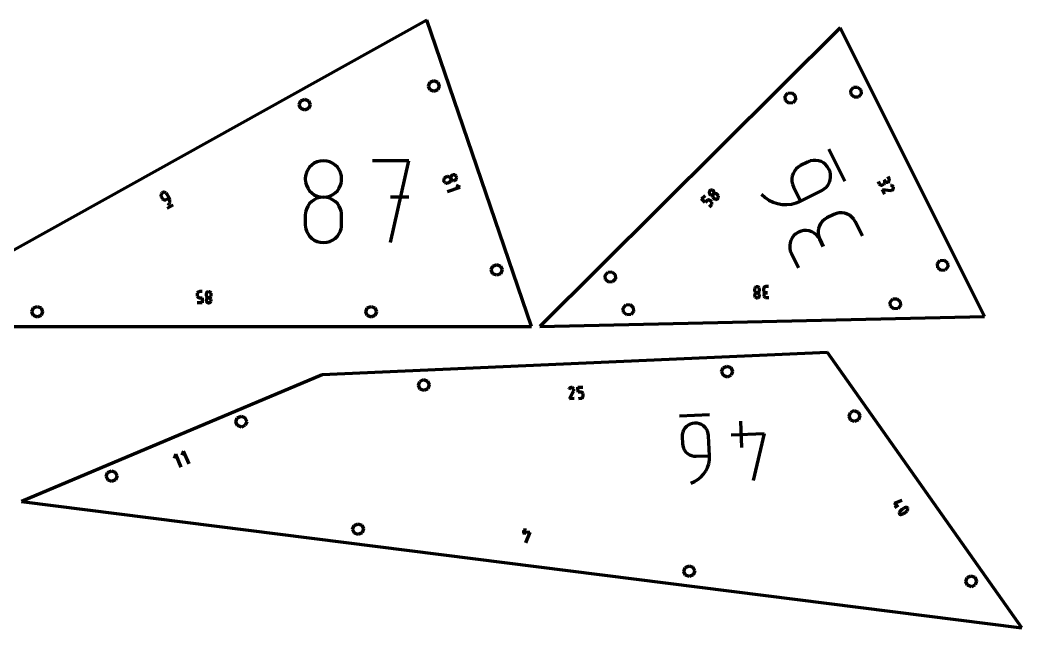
# Model space of a CAD drawing. Header units: inches. Extents: x -100 to 100, y -100 to -26.
# Drawn here: x -85.51 to -70.51, y -63.92 to -54.82 of the extents above; entities that cross this region are included whole.
import ezdxf

# ---------------------------------------------------------------- set-up
doc = ezdxf.new("R2010")
doc.units = ezdxf.units.IN
doc.header["$MEASUREMENT"] = 0
for name, color, linetype, lineweight in [('annotation', 7, 'Continuous', 0), ('boundary', 7, 'Continuous', 0), ('hole', 7, 'Continuous', 0)]:
    doc.layers.add(name, color=color, linetype=linetype, lineweight=lineweight)

msp = doc.modelspace()

# ---------------------------------------------------------------- linework, layer by layer
at = {"layer": 'annotation', "color": 1, "lineweight": 70}
for p, q in [((-73.161467, -57.23327), (-73.401441, -56.754473)), ((-81.146044, -56.99364), (-81.178874, -57.026445)), ((-81.108039, -56.96677), (-81.146044, -56.99364)), ((-81.065634, -56.946612), (-81.108039, -56.96677)), ((-81.019602, -56.933946), (-81.065634, -56.946612)), ((-80.970718, -56.929551), (-81.019602, -56.933946)), ((-80.921833, -56.933946), (-80.970718, -56.929551)), ((-80.970718, -56.929551), (-80.970718, -56.929551)), ((-80.875801, -56.946612), (-80.921833, -56.933946)), ((-80.833396, -56.96677), (-80.875801, -56.946612)), ((-80.795391, -56.99364), (-80.833396, -56.96677)), ((-80.762561, -57.026445), (-80.795391, -56.99364)), ((-79.693542, -56.928052), (-80.238742, -56.928052)), ((-79.966104, -58.154079), (-79.693542, -56.928052)), ((-73.826489, -57.001132), (-73.863008, -57.023719)), ((-73.720557, -56.948039), (-73.826489, -57.001132)), ((-73.826489, -57.001132), (-73.826489, -57.001132)), ((-73.680588, -56.932289), (-73.720557, -56.948039)), ((-73.639632, -56.924113), (-73.680588, -56.932289)), ((-73.59859, -56.923211), (-73.639632, -56.924113)), ((-73.558366, -56.929289), (-73.59859, -56.923211)), ((-73.519862, -56.94205), (-73.558366, -56.929289)), ((-73.48398, -56.961196), (-73.519862, -56.94205)), ((-73.451623, -56.986432), (-73.48398, -56.961196)), ((-73.423693, -57.01746), (-73.451623, -56.986432)), ((-81.238578, -57.152671), (-81.242971, -57.201421)), ((-81.225915, -57.106739), (-81.238578, -57.152671)), ((-81.205756, -57.064404), (-81.225915, -57.106739)), ((-81.178874, -57.026445), (-81.205756, -57.064404)), ((-80.735679, -57.064404), (-80.762561, -57.026445)), ((-80.71552, -57.106739), (-80.735679, -57.064404)), ((-80.702857, -57.152671), (-80.71552, -57.106739)), ((-80.698464, -57.201421), (-80.702857, -57.152671)), ((-79.059081, -57.159076), (-79.062447, -57.165936)), ((-79.054591, -57.152865), (-79.059081, -57.159076)), ((-79.049057, -57.147465), (-79.054591, -57.152865)), ((-79.042556, -57.143038), (-79.049057, -57.147465)), ((-79.035169, -57.139746), (-79.042556, -57.143038)), ((-79.027349, -57.137833), (-79.035169, -57.139746)), ((-79.035169, -57.139746), (-79.035169, -57.139746)), ((-79.019527, -57.137358), (-79.027349, -57.137833)), ((-79.011866, -57.138241), (-79.019527, -57.137358)), ((-79.004527, -57.140402), (-79.011866, -57.138241)), ((-78.997674, -57.143764), (-79.004527, -57.140402)), ((-78.991469, -57.148247), (-78.997674, -57.143764)), ((-78.986074, -57.153773), (-78.991469, -57.148247)), ((-78.981652, -57.160261), (-78.986074, -57.153773)), ((-78.978365, -57.167634), (-78.981652, -57.160261)), ((-73.95108, -57.158178), (-73.95713, -57.19834)), ((-73.93835, -57.119738), (-73.95108, -57.158178)), ((-73.919232, -57.083918), (-73.93835, -57.119738)), ((-73.89402, -57.051613), (-73.919232, -57.083918)), ((-73.863008, -57.023719), (-73.89402, -57.051613)), ((-73.401093, -57.053985), (-73.423693, -57.01746)), ((-73.385396, -57.093871), (-73.401093, -57.053985)), ((-73.401093, -57.053985), (-73.401093, -57.053985)), ((-73.377273, -57.134774), (-73.385396, -57.093871)), ((-73.376426, -57.175787), (-73.377273, -57.134774)), ((-81.242971, -57.201421), (-81.242971, -57.201421)), ((-81.242971, -57.201421), (-81.238576, -57.250399)), ((-81.238576, -57.250399), (-81.225906, -57.29651)), ((-81.225906, -57.29651), (-81.205739, -57.338979)), ((-80.735697, -57.338979), (-80.715529, -57.29651)), ((-80.715529, -57.29651), (-80.702859, -57.250399)), ((-80.702859, -57.250399), (-80.698464, -57.201421)), ((-80.698464, -57.201421), (-80.698464, -57.201421)), ((-79.170466, -57.209507), (-79.171332, -57.217175)), ((-79.171332, -57.217175), (-79.170843, -57.225007)), ((-79.170843, -57.225007), (-79.16892, -57.232844)), ((-79.168322, -57.202167), (-79.170466, -57.209507)), ((-79.16892, -57.232844), (-79.16892, -57.232844)), ((-79.16892, -57.232844), (-79.165638, -57.240215)), ((-79.164975, -57.195313), (-79.168322, -57.202167)), ((-79.165638, -57.240215), (-79.161227, -57.246705)), ((-79.160504, -57.189109), (-79.164975, -57.195313)), ((-79.161227, -57.246705), (-79.155845, -57.252234)), ((-79.154985, -57.183715), (-79.160504, -57.189109)), ((-79.155845, -57.252234), (-79.149652, -57.256722)), ((-79.148496, -57.179291), (-79.154985, -57.183715)), ((-79.149652, -57.256722), (-79.142809, -57.260088)), ((-79.141112, -57.176001), (-79.148496, -57.179291)), ((-79.142809, -57.260088), (-79.135474, -57.262252)), ((-79.120007, -57.168778), (-79.141112, -57.176001)), ((-79.141112, -57.176001), (-79.141112, -57.176001)), ((-79.135474, -57.262252), (-79.127807, -57.263135)), ((-79.127807, -57.263135), (-79.119968, -57.262655)), ((-79.112155, -57.166855), (-79.120007, -57.168778)), ((-79.119968, -57.262655), (-79.112117, -57.260732)), ((-79.104309, -57.166371), (-79.112155, -57.166855)), ((-79.112117, -57.260732), (-79.091012, -57.253509)), ((-79.096629, -57.167247), (-79.104309, -57.166371)), ((-79.089277, -57.169404), (-79.096629, -57.167247)), ((-79.091012, -57.253509), (-79.083625, -57.250218)), ((-79.091012, -57.253509), (-79.091012, -57.253509)), ((-79.082415, -57.172763), (-79.089277, -57.169404)), ((-79.083625, -57.250218), (-79.077125, -57.245792)), ((-79.076204, -57.177244), (-79.082415, -57.172763)), ((-79.077125, -57.245792), (-79.071591, -57.240394)), ((-79.070807, -57.182769), (-79.076204, -57.177244)), ((-79.071591, -57.240394), (-79.067103, -57.234185)), ((-79.066383, -57.189257), (-79.070807, -57.182769)), ((-79.067103, -57.234185), (-79.063738, -57.227327)), ((-79.063096, -57.19663), (-79.066383, -57.189257)), ((-79.064611, -57.173283), (-79.065493, -57.180956)), ((-79.065493, -57.180956), (-79.065014, -57.188792)), ((-79.065014, -57.188792), (-79.063096, -57.19663)), ((-79.062447, -57.165936), (-79.064611, -57.173283)), ((-79.063738, -57.227327), (-79.061577, -57.219981)), ((-79.061177, -57.204471), (-79.063096, -57.19663)), ((-79.063096, -57.19663), (-79.063096, -57.19663)), ((-79.063096, -57.19663), (-79.063096, -57.19663)), ((-79.063096, -57.19663), (-79.05981, -57.203999)), ((-79.061577, -57.219981), (-79.060696, -57.212308)), ((-79.060696, -57.212308), (-79.061177, -57.204471)), ((-79.05981, -57.203999), (-79.055387, -57.210486)), ((-79.055387, -57.210486), (-79.049989, -57.21601)), ((-79.049989, -57.21601), (-79.043778, -57.220491)), ((-79.043778, -57.220491), (-79.036915, -57.22385)), ((-79.036915, -57.22385), (-79.029561, -57.226008)), ((-79.029561, -57.226008), (-79.021878, -57.226885)), ((-79.021878, -57.226885), (-79.014029, -57.226401)), ((-79.014029, -57.226401), (-79.006173, -57.224477)), ((-79.006173, -57.224477), (-78.998821, -57.221197)), ((-79.006173, -57.224477), (-79.006173, -57.224477)), ((-78.998821, -57.221197), (-78.992348, -57.216781)), ((-78.992348, -57.216781), (-78.986833, -57.211389)), ((-78.986833, -57.211389), (-78.982358, -57.205185)), ((-78.982358, -57.205185), (-78.979002, -57.198329)), ((-78.924635, -57.323883), (-78.981574, -57.295988)), ((-78.979002, -57.198329), (-78.976844, -57.190985)), ((-78.976446, -57.175475), (-78.978365, -57.167634)), ((-78.978365, -57.167634), (-78.978365, -57.167634)), ((-78.976844, -57.190985), (-78.975965, -57.183312)), ((-78.975965, -57.183312), (-78.976446, -57.175475)), ((-73.95713, -57.19834), (-73.956205, -57.23933)), ((-73.956205, -57.23933), (-73.948011, -57.28025)), ((-73.948011, -57.28025), (-73.932256, -57.320206)), ((-73.439818, -57.32278), (-73.414551, -57.290407)), ((-73.414551, -57.290407), (-73.395364, -57.254512)), ((-73.395364, -57.254512), (-73.382556, -57.216003)), ((-73.382556, -57.216003), (-73.376426, -57.175787)), ((-72.665171, -57.239195), (-72.648632, -57.272193)), ((-72.648632, -57.272193), (-72.648632, -57.272193)), ((-72.648632, -57.272193), (-72.645125, -57.277861)), ((-72.645125, -57.277861), (-72.640792, -57.282677)), ((-72.640792, -57.282677), (-72.635773, -57.286594)), ((-72.635773, -57.286594), (-72.630209, -57.289567)), ((-72.630209, -57.289567), (-72.624241, -57.291551)), ((-72.624241, -57.291551), (-72.61801, -57.292499)), ((-72.61801, -57.292499), (-72.611656, -57.292367)), ((-72.611656, -57.292367), (-72.60532, -57.291108)), ((-72.60532, -57.291108), (-72.599142, -57.288676)), ((-72.599142, -57.288676), (-72.58262, -57.280395)), ((-72.58262, -57.280395), (-72.576977, -57.276902)), ((-72.58262, -57.280395), (-72.58262, -57.280395)), ((-72.576977, -57.276902), (-72.572178, -57.27258)), ((-72.566207, -57.230882), (-72.574488, -57.214359)), ((-72.574488, -57.214359), (-72.566207, -57.230882)), ((-72.572178, -57.27258), (-72.56827, -57.267569)), ((-72.56827, -57.267569), (-72.5653, -57.262009)), ((-72.563765, -57.237083), (-72.566207, -57.230882)), ((-72.566207, -57.230882), (-72.566207, -57.230882)), ((-72.566207, -57.230882), (-72.5627, -57.236549)), ((-72.5653, -57.262009), (-72.563317, -57.25604)), ((-72.562501, -57.243437), (-72.563765, -57.237083)), ((-72.563317, -57.25604), (-72.562368, -57.249803)), ((-72.5627, -57.236549), (-72.558365, -57.241364)), ((-72.562368, -57.249803), (-72.562501, -57.243437)), ((-72.558365, -57.241364), (-72.553342, -57.245279)), ((-72.553342, -57.245279), (-72.547773, -57.24825)), ((-72.547773, -57.24825), (-72.541796, -57.250229)), ((-72.541796, -57.250229), (-72.535553, -57.251172)), ((-72.535553, -57.251172), (-72.529183, -57.251031)), ((-72.529183, -57.251031), (-72.522826, -57.249762)), ((-72.522826, -57.249762), (-72.516624, -57.247318)), ((-72.500211, -57.197804), (-72.51675, -57.164806)), ((-72.516624, -57.247318), (-72.510981, -57.243825)), ((-72.516624, -57.247318), (-72.516624, -57.247318)), ((-72.510981, -57.243825), (-72.506182, -57.239503)), ((-72.506182, -57.239503), (-72.502273, -57.234492)), ((-72.502273, -57.234492), (-72.499304, -57.228932)), ((-72.497769, -57.204006), (-72.500211, -57.197804)), ((-72.499304, -57.228932), (-72.49732, -57.222963)), ((-72.496505, -57.21036), (-72.497769, -57.204006)), ((-72.49732, -57.222963), (-72.496372, -57.216726)), ((-72.496372, -57.216726), (-72.496505, -57.21036)), ((-72.46987, -57.29916), (-72.480354, -57.298993)), ((-72.46327, -57.300154), (-72.46987, -57.29916)), ((-72.457132, -57.30224), (-72.46327, -57.300154)), ((-72.45155, -57.305307), (-72.457132, -57.30224)), ((-72.446621, -57.309247), (-72.45155, -57.305307)), ((-72.44244, -57.31395), (-72.446621, -57.309247)), ((-83.403378, -57.437927), (-83.404231, -57.445863)), ((-83.404231, -57.445863), (-83.40371, -57.453899)), ((-83.40371, -57.453899), (-83.401763, -57.461855)), ((-83.401203, -57.430272), (-83.403378, -57.437927)), ((-83.401763, -57.461855), (-83.398339, -57.46955)), ((-83.397758, -57.423078), (-83.401203, -57.430272)), ((-83.393094, -57.416525), (-83.397758, -57.423078)), ((-83.387264, -57.410793), (-83.393094, -57.416525)), ((-83.380317, -57.406063), (-83.387264, -57.410793)), ((-83.372624, -57.402641), (-83.380317, -57.406063)), ((-83.380317, -57.406063), (-83.380317, -57.406063)), ((-83.364673, -57.400698), (-83.372624, -57.402641)), ((-83.356643, -57.400182), (-83.364673, -57.400698)), ((-83.348715, -57.401043), (-83.356643, -57.400182)), ((-83.341067, -57.403228), (-83.348715, -57.401043)), ((-83.333878, -57.406685), (-83.341067, -57.403228)), ((-83.327327, -57.411363), (-83.333878, -57.406685)), ((-83.321593, -57.41721), (-83.327327, -57.411363)), ((-83.316856, -57.424175), (-83.321593, -57.41721)), ((-83.282782, -57.485362), (-83.316856, -57.424175)), ((-83.316856, -57.424175), (-83.316856, -57.424175)), ((-81.205739, -57.338979), (-81.178849, -57.377034)), ((-81.178849, -57.377034), (-81.146012, -57.409902)), ((-81.146012, -57.409902), (-81.108005, -57.436812)), ((-81.108005, -57.436812), (-81.065603, -57.45699)), ((-81.065603, -57.45699), (-81.019582, -57.469663)), ((-80.921853, -57.469663), (-80.875832, -57.45699)), ((-80.875832, -57.45699), (-80.83343, -57.436812)), ((-80.83343, -57.436812), (-80.795423, -57.409902)), ((-80.795423, -57.409902), (-80.762587, -57.377034)), ((-80.762587, -57.377034), (-80.735697, -57.338979)), ((-79.115418, -57.38917), (-78.924635, -57.323883)), ((-75.307339, -57.499945), (-75.25497, -57.447902)), ((-75.195162, -57.401003), (-75.195184, -57.407296)), ((-75.195184, -57.407296), (-75.194141, -57.413516)), ((-75.194075, -57.394786), (-75.195162, -57.401003)), ((-75.194141, -57.413516), (-75.192034, -57.419514)), ((-75.191923, -57.388795), (-75.194075, -57.394786)), ((-75.192034, -57.419514), (-75.188861, -57.425142)), ((-75.188706, -57.383177), (-75.191923, -57.388795)), ((-75.188861, -57.425142), (-75.184625, -57.430251)), ((-75.184425, -57.378082), (-75.188706, -57.383177)), ((-75.184625, -57.430251), (-75.184625, -57.430251)), ((-75.184625, -57.430251), (-75.179521, -57.434541)), ((-75.179303, -57.373832), (-75.184425, -57.378082)), ((-75.184425, -57.378082), (-75.184425, -57.378082)), ((-75.179521, -57.434541), (-75.173895, -57.437765)), ((-75.173666, -57.370651), (-75.179303, -57.373832)), ((-75.173895, -57.437765), (-75.167896, -57.439922)), ((-75.167661, -57.368537), (-75.173666, -57.370651)), ((-75.167896, -57.439922), (-75.161673, -57.441012)), ((-75.161437, -57.367489), (-75.167661, -57.368537)), ((-75.161673, -57.441012), (-75.155373, -57.441034)), ((-75.155144, -57.367506), (-75.161437, -57.367489)), ((-75.155373, -57.441034), (-75.149146, -57.43999)), ((-75.148931, -57.368587), (-75.155144, -57.367506)), ((-75.149146, -57.43999), (-75.143139, -57.437878)), ((-75.142946, -57.370732), (-75.148931, -57.368587)), ((-75.143139, -57.437878), (-75.137502, -57.434698)), ((-75.143113, -57.453378), (-75.14313, -57.459676)), ((-75.14313, -57.459676), (-75.142079, -57.465904)), ((-75.142029, -57.447157), (-75.143113, -57.453378)), ((-75.137338, -57.373939), (-75.142946, -57.370732)), ((-75.139879, -57.441164), (-75.142029, -57.447157)), ((-75.136663, -57.435546), (-75.139879, -57.441164)), ((-75.137502, -57.434698), (-75.132382, -57.430451)), ((-75.132256, -57.378208), (-75.137338, -57.373939)), ((-75.132382, -57.430451), (-75.136663, -57.435546)), ((-75.132382, -57.430451), (-75.128103, -57.425357)), ((-75.127261, -57.426201), (-75.132382, -57.430451)), ((-75.132382, -57.430451), (-75.132382, -57.430451)), ((-75.132382, -57.430451), (-75.132382, -57.430451)), ((-75.132256, -57.378208), (-75.132256, -57.378208)), ((-75.127997, -57.383339), (-75.132256, -57.378208)), ((-75.128103, -57.425357), (-75.124888, -57.41974)), ((-75.124809, -57.388984), (-75.127997, -57.383339)), ((-75.121623, -57.423019), (-75.127261, -57.426201)), ((-75.124888, -57.41974), (-75.122738, -57.413747)), ((-75.122689, -57.394996), (-75.124809, -57.388984)), ((-75.122738, -57.413747), (-75.121655, -57.407526)), ((-75.121638, -57.401226), (-75.122689, -57.394996)), ((-75.121655, -57.407526), (-75.121638, -57.401226)), ((-75.115617, -57.420906), (-75.121623, -57.423019)), ((-75.109391, -57.419861), (-75.115617, -57.420906)), ((-75.103093, -57.419883), (-75.109391, -57.419861)), ((-75.096872, -57.420972), (-75.103093, -57.419883)), ((-75.090875, -57.423129), (-75.096872, -57.420972)), ((-75.085251, -57.426353), (-75.090875, -57.423129)), ((-75.080147, -57.430643), (-75.085251, -57.426353)), ((-75.067184, -57.443687), (-75.080147, -57.430643)), ((-75.080147, -57.430643), (-75.080147, -57.430643)), ((-75.062928, -57.448815), (-75.067184, -57.443687)), ((-75.059746, -57.454454), (-75.062928, -57.448815)), ((-75.057637, -57.460456), (-75.059746, -57.454454)), ((-75.056597, -57.466675), (-75.057637, -57.460456)), ((-74.412202, -57.427161), (-74.412202, -57.427161)), ((-74.412202, -57.427161), (-74.35883, -57.476631)), ((-73.932256, -57.320206), (-73.825677, -57.532851)), ((-73.825677, -57.532851), (-73.5074, -57.373329)), ((-73.5074, -57.373329), (-73.470868, -57.350724)), ((-73.5074, -57.373329), (-73.5074, -57.373329)), ((-73.470868, -57.350724), (-73.439818, -57.32278)), ((-72.571087, -57.426926), (-72.604165, -57.36093)), ((-72.604165, -57.36093), (-72.475426, -57.372708)), ((-72.475426, -57.372708), (-72.475426, -57.372708)), ((-72.475426, -57.372708), (-72.475299, -57.372735)), ((-72.475299, -57.372735), (-72.475173, -57.37276)), ((-72.475173, -57.37276), (-72.475047, -57.372781)), ((-72.475047, -57.372781), (-72.474919, -57.372798)), ((-72.474919, -57.372798), (-72.474789, -57.372813)), ((-72.474789, -57.372813), (-72.474656, -57.372825)), ((-72.474656, -57.372825), (-72.474519, -57.372833)), ((-72.474519, -57.372833), (-72.474376, -57.372839)), ((-72.474376, -57.372839), (-72.474228, -57.372842)), ((-72.474228, -57.372842), (-72.467559, -57.37265)), ((-72.474228, -57.372842), (-72.474228, -57.372842)), ((-72.467559, -57.37265), (-72.461218, -57.371312)), ((-72.461218, -57.371312), (-72.455312, -57.368928)), ((-72.455312, -57.368928), (-72.44995, -57.365596)), ((-72.44995, -57.365596), (-72.445241, -57.361417)), ((-72.445241, -57.361417), (-72.441294, -57.35649)), ((-72.439102, -57.319308), (-72.44244, -57.31395)), ((-72.441294, -57.35649), (-72.438215, -57.350914)), ((-72.436703, -57.32521), (-72.439102, -57.319308)), ((-72.438215, -57.350914), (-72.436116, -57.344789)), ((-72.435338, -57.331549), (-72.436703, -57.32521)), ((-72.436116, -57.344789), (-72.435103, -57.338214)), ((-72.435103, -57.338214), (-72.435338, -57.331549)), ((-72.435103, -57.338214), (-72.435103, -57.338214)), ((-83.398339, -57.46955), (-83.386979, -57.48995)), ((-83.386979, -57.48995), (-83.386979, -57.48995)), ((-83.386979, -57.48995), (-83.38224, -57.496913)), ((-83.38224, -57.496913), (-83.376502, -57.502756)), ((-83.376502, -57.502756), (-83.369946, -57.507429)), ((-83.369946, -57.507429), (-83.362752, -57.510882)), ((-83.362752, -57.510882), (-83.3551, -57.513062)), ((-83.3551, -57.513062), (-83.347171, -57.51392)), ((-83.347171, -57.51392), (-83.339145, -57.513404)), ((-83.339145, -57.513404), (-83.331203, -57.511465)), ((-83.331203, -57.511465), (-83.323524, -57.50805)), ((-83.323524, -57.50805), (-83.282782, -57.485362)), ((-83.31121, -57.637991), (-83.219475, -57.586906)), ((-83.298537, -57.600887), (-83.289303, -57.590058)), ((-83.298537, -57.600887), (-83.298537, -57.600887)), ((-83.289303, -57.590058), (-83.281877, -57.578234)), ((-83.276796, -57.498235), (-83.282782, -57.485362)), ((-83.281877, -57.578234), (-83.276286, -57.565627)), ((-83.272807, -57.511591), (-83.276796, -57.498235)), ((-83.276286, -57.565627), (-83.272555, -57.552448)), ((-83.270789, -57.525219), (-83.272807, -57.511591)), ((-83.272555, -57.552448), (-83.270714, -57.538908)), ((-83.270714, -57.538908), (-83.270789, -57.525219)), ((-81.205756, -57.609117), (-81.225915, -57.651572)), ((-81.178874, -57.571071), (-81.205756, -57.609117)), ((-81.146044, -57.538209), (-81.178874, -57.571071)), ((-81.108039, -57.511303), (-81.146044, -57.538209)), ((-81.065634, -57.491128), (-81.108039, -57.511303)), ((-81.019602, -57.478455), (-81.065634, -57.491128)), ((-80.970718, -57.474059), (-81.019602, -57.478455)), ((-81.019582, -57.469663), (-80.970718, -57.474059)), ((-80.970718, -57.474059), (-80.921853, -57.469663)), ((-80.921833, -57.478453), (-80.970718, -57.474059)), ((-80.970718, -57.474059), (-80.970718, -57.474059)), ((-80.970718, -57.474059), (-80.970718, -57.474059)), ((-80.875801, -57.491119), (-80.921833, -57.478453)), ((-80.833396, -57.511286), (-80.875801, -57.491119)), ((-80.795391, -57.538184), (-80.833396, -57.511286)), ((-80.762561, -57.57104), (-80.795391, -57.538184)), ((-80.735679, -57.609083), (-80.762561, -57.57104)), ((-80.71552, -57.651541), (-80.735679, -57.609083)), ((-79.693542, -57.474021), (-79.966104, -57.474021)), ((-75.255157, -57.552454), (-75.307339, -57.499945)), ((-75.228972, -57.526432), (-75.255157, -57.552454)), ((-75.223853, -57.52218), (-75.228972, -57.526432)), ((-75.218222, -57.518993), (-75.223853, -57.52218)), ((-75.212224, -57.516871), (-75.218222, -57.518993)), ((-75.206009, -57.515815), (-75.212224, -57.516871)), ((-75.199722, -57.515826), (-75.206009, -57.515815)), ((-75.193511, -57.516905), (-75.199722, -57.515826)), ((-75.187523, -57.519053), (-75.193511, -57.516905)), ((-75.190158, -57.617859), (-75.163974, -57.591838)), ((-75.181905, -57.52227), (-75.187523, -57.519053)), ((-75.176803, -57.526558), (-75.181905, -57.52227)), ((-75.163841, -57.539602), (-75.176803, -57.526558)), ((-75.176803, -57.526558), (-75.176803, -57.526558)), ((-75.163974, -57.591838), (-75.159694, -57.586745)), ((-75.163974, -57.591838), (-75.163974, -57.591838)), ((-75.159582, -57.544733), (-75.163841, -57.539602)), ((-75.159694, -57.586745), (-75.156479, -57.581128)), ((-75.156394, -57.550378), (-75.159582, -57.544733)), ((-75.156479, -57.581128), (-75.154328, -57.575136)), ((-75.154276, -57.556389), (-75.156394, -57.550378)), ((-75.154328, -57.575136), (-75.153244, -57.568916)), ((-75.153226, -57.562618), (-75.154276, -57.556389)), ((-75.153244, -57.568916), (-75.153226, -57.562618)), ((-75.142079, -57.465904), (-75.13996, -57.471914)), ((-75.13996, -57.471914), (-75.136772, -57.477558)), ((-75.136772, -57.477558), (-75.132516, -57.482686)), ((-75.132516, -57.482686), (-75.119553, -57.49573)), ((-75.119553, -57.49573), (-75.119553, -57.49573)), ((-75.119553, -57.49573), (-75.114451, -57.500018)), ((-75.114451, -57.500018), (-75.108832, -57.503235)), ((-75.108832, -57.503235), (-75.102843, -57.505382)), ((-75.102843, -57.505382), (-75.096632, -57.50646)), ((-75.096632, -57.50646), (-75.090344, -57.506471)), ((-75.090344, -57.506471), (-75.084129, -57.505414)), ((-75.084129, -57.505414), (-75.078132, -57.503293)), ((-75.078132, -57.503293), (-75.072501, -57.500106)), ((-75.072501, -57.500106), (-75.067384, -57.495856)), ((-75.067384, -57.495856), (-75.063102, -57.490765)), ((-75.067384, -57.495856), (-75.067384, -57.495856)), ((-75.063102, -57.490765), (-75.05988, -57.485155)), ((-75.05988, -57.485155), (-75.057721, -57.479171)), ((-75.057721, -57.479171), (-75.056626, -57.472962)), ((-75.056626, -57.472962), (-75.056597, -57.466675)), ((-74.35883, -57.476631), (-74.300038, -57.517107)), ((-74.300038, -57.517107), (-74.236886, -57.5484)), ((-74.236886, -57.5484), (-74.170431, -57.570325)), ((-74.170431, -57.570325), (-74.101732, -57.582693)), ((-74.101732, -57.582693), (-74.031849, -57.585317)), ((-74.031849, -57.585317), (-73.96184, -57.578009)), ((-73.96184, -57.578009), (-73.892763, -57.560583)), ((-73.892763, -57.560583), (-73.825677, -57.532851)), ((-81.238578, -57.697665), (-81.242971, -57.746621)), ((-81.242971, -57.746621), (-81.242971, -57.882248)), ((-81.225915, -57.651572), (-81.238578, -57.697665)), ((-80.702857, -57.697644), (-80.71552, -57.651541)), ((-80.698464, -57.746621), (-80.702857, -57.697644)), ((-80.698464, -57.882248), (-80.698464, -57.746621)), ((-80.698464, -57.746621), (-80.698464, -57.746621)), ((-73.326909, -57.732171), (-73.433382, -57.785536)), ((-73.287101, -57.716503), (-73.326909, -57.732171)), ((-73.24627, -57.708389), (-73.287101, -57.716503)), ((-73.205322, -57.707535), (-73.24627, -57.708389)), ((-73.165166, -57.713646), (-73.205322, -57.707535)), ((-73.126707, -57.726429), (-73.165166, -57.713646)), ((-73.090852, -57.74559), (-73.126707, -57.726429)), ((-73.058509, -57.770832), (-73.090852, -57.74559)), ((-81.242971, -57.882248), (-81.242971, -57.882248)), ((-81.242971, -57.882248), (-81.238576, -57.9312)), ((-80.702859, -57.9312), (-80.698464, -57.882248)), ((-73.544995, -57.904018), (-73.557775, -57.942482)), ((-73.525857, -57.868188), (-73.544995, -57.904018)), ((-73.50067, -57.835895), (-73.525857, -57.868188)), ((-73.469742, -57.808043), (-73.50067, -57.835895)), ((-73.433382, -57.785536), (-73.469742, -57.808043)), ((-73.433382, -57.785536), (-73.433382, -57.785536)), ((-73.030584, -57.801864), (-73.058509, -57.770832)), ((-73.007985, -57.838389), (-73.030584, -57.801864)), ((-72.901407, -58.051034), (-73.007985, -57.838389)), ((-73.007985, -57.838389), (-73.007985, -57.838389)), ((-81.238576, -57.9312), (-81.225906, -57.97724)), ((-81.225906, -57.97724), (-81.205739, -58.019606)), ((-81.205739, -58.019606), (-81.178849, -58.05754)), ((-81.178849, -58.05754), (-81.146012, -58.090281)), ((-80.795423, -58.090281), (-80.762587, -58.05754)), ((-80.762587, -58.05754), (-80.735697, -58.019606)), ((-80.735697, -58.019606), (-80.715529, -57.97724)), ((-80.715529, -57.97724), (-80.702859, -57.9312)), ((-73.925961, -58.049052), (-73.951148, -58.081345)), ((-73.895033, -58.0212), (-73.925961, -58.049052)), ((-73.858672, -57.998693), (-73.895033, -58.0212)), ((-73.818701, -57.982943), (-73.858672, -57.998693)), ((-73.858672, -57.998693), (-73.858672, -57.998693)), ((-73.777739, -57.974763), (-73.818701, -57.982943)), ((-73.73669, -57.973858), (-73.777739, -57.974763)), ((-73.696456, -57.979931), (-73.73669, -57.973858)), ((-73.657942, -57.992686), (-73.696456, -57.979931)), ((-73.622051, -58.011828), (-73.657942, -57.992686)), ((-73.589685, -58.03706), (-73.622051, -58.011828)), ((-73.56175, -58.068085), (-73.589685, -58.03706)), ((-73.557775, -57.942482), (-73.563889, -57.982677)), ((-73.563889, -57.982677), (-73.563028, -58.023699)), ((-73.563028, -58.023699), (-73.554884, -58.064644)), ((-81.146012, -58.090281), (-81.108005, -58.117069)), ((-81.108005, -58.117069), (-81.065603, -58.137145)), ((-81.065603, -58.137145), (-81.019582, -58.149747)), ((-81.019582, -58.149747), (-80.970718, -58.154117)), ((-80.970718, -58.154117), (-80.921853, -58.149747)), ((-80.970718, -58.154117), (-80.970718, -58.154117)), ((-80.921853, -58.149747), (-80.875832, -58.137145)), ((-80.875832, -58.137145), (-80.83343, -58.117069)), ((-80.83343, -58.117069), (-80.795423, -58.090281)), ((-73.983066, -58.155639), (-73.989179, -58.195834)), ((-73.989179, -58.195834), (-73.988318, -58.236856)), ((-73.970286, -58.117175), (-73.983066, -58.155639)), ((-73.951148, -58.081345), (-73.970286, -58.117175)), ((-73.539148, -58.104609), (-73.56175, -58.068085)), ((-73.554884, -58.064644), (-73.539148, -58.104609)), ((-73.539148, -58.104609), (-73.485784, -58.211082)), ((-73.485784, -58.211082), (-73.539148, -58.104609)), ((-73.539148, -58.104609), (-73.539148, -58.104609)), ((-73.988318, -58.236856), (-73.980174, -58.277801)), ((-73.980174, -58.277801), (-73.964439, -58.317766)), ((-73.964439, -58.317766), (-73.85786, -58.530411)), ((-74.350725, -58.81237), (-74.356932, -58.814226)), ((-74.344101, -58.811626), (-74.350725, -58.81237)), ((-74.307195, -58.810797), (-74.344101, -58.811626)), ((-74.344101, -58.811626), (-74.344101, -58.811626)), ((-82.861812, -58.918068), (-82.862408, -58.924709)), ((-82.862408, -58.924709), (-82.862408, -58.943099)), ((-82.862408, -58.943099), (-82.862408, -58.943099)), ((-82.862408, -58.943099), (-82.861812, -58.949736)), ((-82.860094, -58.911817), (-82.861812, -58.918068)), ((-82.861812, -58.949736), (-82.860095, -58.955979)), ((-82.860095, -58.955979), (-82.857361, -58.961724)), ((-82.857359, -58.90606), (-82.860094, -58.911817)), ((-82.857361, -58.961724), (-82.853717, -58.966867)), ((-82.853713, -58.900902), (-82.857359, -58.90606)), ((-82.849261, -58.896447), (-82.853713, -58.900902)), ((-82.844107, -58.8928), (-82.849261, -58.896447)), ((-82.838358, -58.890065), (-82.844107, -58.8928)), ((-82.832118, -58.888348), (-82.838358, -58.890065)), ((-82.825492, -58.887752), (-82.832118, -58.888348)), ((-82.788577, -58.887752), (-82.825492, -58.887752)), ((-82.825492, -58.887752), (-82.825492, -58.887752)), ((-82.725642, -58.917973), (-82.726238, -58.92461)), ((-82.726238, -58.92461), (-82.726238, -58.943)), ((-82.726238, -58.943), (-82.726238, -58.943)), ((-82.726238, -58.943), (-82.725642, -58.949641)), ((-82.723924, -58.91173), (-82.725642, -58.917973)), ((-82.725642, -58.949641), (-82.723925, -58.955892)), ((-82.723925, -58.955892), (-82.721192, -58.961649)), ((-82.72119, -58.905986), (-82.723924, -58.91173)), ((-82.721192, -58.961649), (-82.717547, -58.966807)), ((-82.717543, -58.900842), (-82.72119, -58.905986)), ((-82.713091, -58.896403), (-82.717543, -58.900842)), ((-82.707938, -58.89277), (-82.713091, -58.896403)), ((-82.702188, -58.890048), (-82.707938, -58.89277)), ((-82.695948, -58.88834), (-82.702188, -58.890048)), ((-82.689323, -58.887747), (-82.695948, -58.88834)), ((-82.682697, -58.88834), (-82.689323, -58.887747)), ((-82.689323, -58.887747), (-82.689323, -58.887747)), ((-82.676457, -58.890048), (-82.682697, -58.88834)), ((-82.670708, -58.89277), (-82.676457, -58.890048)), ((-82.665554, -58.896403), (-82.670708, -58.89277)), ((-82.661102, -58.900842), (-82.665554, -58.896403)), ((-82.657456, -58.905986), (-82.661102, -58.900842)), ((-82.661099, -58.966803), (-82.657454, -58.961644)), ((-82.654721, -58.91173), (-82.657456, -58.905986)), ((-82.657454, -58.961644), (-82.65472, -58.955888)), ((-82.653004, -58.917973), (-82.654721, -58.91173)), ((-82.65472, -58.955888), (-82.653003, -58.949638)), ((-82.652408, -58.92461), (-82.653004, -58.917973)), ((-82.653003, -58.949638), (-82.652408, -58.943)), ((-82.652408, -58.92461), (-82.652408, -58.92461)), ((-82.652408, -58.943), (-82.652408, -58.92461)), ((-74.515868, -58.845703), (-74.516315, -58.852353)), ((-74.516315, -58.852353), (-74.515902, -58.870738)), ((-74.515902, -58.870738), (-74.515902, -58.870738)), ((-74.515902, -58.870738), (-74.515158, -58.877363)), ((-74.514291, -58.839424), (-74.515868, -58.845703)), ((-74.515158, -58.877363), (-74.513301, -58.883574)), ((-74.511686, -58.833619), (-74.514291, -58.839424)), ((-74.513797, -58.937991), (-74.514244, -58.944643)), ((-74.514244, -58.944643), (-74.514244, -58.944643)), ((-74.514244, -58.944643), (-74.5135, -58.951238)), ((-74.51222, -58.931701), (-74.513797, -58.937991)), ((-74.5135, -58.951238), (-74.511644, -58.957426)), ((-74.513301, -58.883574), (-74.510439, -58.889269)), ((-74.509615, -58.925883), (-74.51222, -58.931701)), ((-74.508156, -58.828395), (-74.511686, -58.833619)), ((-74.511644, -58.957426), (-74.508782, -58.963104)), ((-74.510439, -58.889269), (-74.506679, -58.894344)), ((-74.506086, -58.920643), (-74.509615, -58.925883)), ((-74.503804, -58.823857), (-74.508156, -58.828395)), ((-74.506679, -58.894344), (-74.502129, -58.898698)), ((-74.501735, -58.916087), (-74.506086, -58.920643)), ((-74.498734, -58.82011), (-74.503804, -58.823857)), ((-74.502129, -58.898698), (-74.496895, -58.902228)), ((-74.496664, -58.912324), (-74.501735, -58.916087)), ((-74.493047, -58.81726), (-74.498734, -58.82011)), ((-74.496895, -58.902228), (-74.491086, -58.904833)), ((-74.490978, -58.90946), (-74.496664, -58.912324)), ((-74.486847, -58.815412), (-74.493047, -58.81726)), ((-74.491086, -58.904833), (-74.484807, -58.90641)), ((-74.484778, -58.907602), (-74.490978, -58.90946)), ((-74.480236, -58.814671), (-74.486847, -58.815412)), ((-74.484807, -58.90641), (-74.478167, -58.906857)), ((-74.478167, -58.906857), (-74.484778, -58.907602)), ((-74.473599, -58.815114), (-74.480236, -58.814671)), ((-74.480236, -58.814671), (-74.480236, -58.814671)), ((-74.478167, -58.906857), (-74.471554, -58.906112)), ((-74.478167, -58.906857), (-74.478167, -58.906857)), ((-74.47153, -58.907304), (-74.478167, -58.906857)), ((-74.478167, -58.906857), (-74.478167, -58.906857)), ((-74.467322, -58.816683), (-74.473599, -58.815114)), ((-74.471554, -58.906112), (-74.465353, -58.904255)), ((-74.465253, -58.908882), (-74.47153, -58.907304)), ((-74.461513, -58.819275), (-74.467322, -58.816683)), ((-74.465353, -58.904255), (-74.459666, -58.901391)), ((-74.459444, -58.911488), (-74.465253, -58.908882)), ((-74.45628, -58.822791), (-74.461513, -58.819275)), ((-74.459666, -58.901391), (-74.454596, -58.897628)), ((-74.45421, -58.915021), (-74.459444, -58.911488)), ((-74.451729, -58.827129), (-74.45628, -58.822791)), ((-74.454596, -58.897628), (-74.450245, -58.893073)), ((-74.449659, -58.919376), (-74.45421, -58.915021)), ((-74.447968, -58.832189), (-74.451729, -58.827129)), ((-74.450245, -58.893073), (-74.446717, -58.887834)), ((-74.445898, -58.924453), (-74.449659, -58.919376)), ((-74.448589, -58.966901), (-74.44506, -58.961674)), ((-74.445106, -58.837871), (-74.447968, -58.832189)), ((-74.446717, -58.887834), (-74.444114, -58.882018)), ((-74.443035, -58.930149), (-74.445898, -58.924453)), ((-74.443248, -58.844074), (-74.445106, -58.837871)), ((-74.44506, -58.961674), (-74.442456, -58.955873)), ((-74.444114, -58.882018), (-74.442537, -58.875731)), ((-74.442503, -58.850696), (-74.443248, -58.844074)), ((-74.441177, -58.936361), (-74.443035, -58.930149)), ((-74.442537, -58.875731), (-74.442091, -58.869081)), ((-74.442503, -58.850696), (-74.442503, -58.850696)), ((-74.442091, -58.869081), (-74.442503, -58.850696)), ((-74.442456, -58.955873), (-74.440879, -58.949608)), ((-74.440432, -58.942987), (-74.441177, -58.936361)), ((-74.440879, -58.949608), (-74.440432, -58.942987)), ((-74.440432, -58.942987), (-74.440432, -58.942987)), ((-74.379734, -58.842683), (-74.380179, -58.849308)), ((-74.380179, -58.849308), (-74.379765, -58.867787)), ((-74.379765, -58.867787), (-74.379765, -58.867787)), ((-74.379765, -58.867787), (-74.379022, -58.874382)), ((-74.37816, -58.836417), (-74.379734, -58.842683)), ((-74.379022, -58.874382), (-74.377169, -58.88057)), ((-74.375561, -58.830616), (-74.37816, -58.836417)), ((-74.377663, -58.934946), (-74.378108, -58.941598)), ((-74.378108, -58.941598), (-74.378108, -58.941598)), ((-74.378108, -58.941598), (-74.377366, -58.948193)), ((-74.37609, -58.928657), (-74.377663, -58.934946)), ((-74.377366, -58.948193), (-74.375513, -58.954381)), ((-74.377169, -58.88057), (-74.374312, -58.886247)), ((-74.373491, -58.922838), (-74.37609, -58.928657)), ((-74.372037, -58.825389), (-74.375561, -58.830616)), ((-74.375513, -58.954381), (-74.372656, -58.960059)), ((-74.374312, -58.886247), (-74.370557, -58.891311)), ((-74.369967, -58.917598), (-74.373491, -58.922838)), ((-74.372656, -58.960059), (-74.368901, -58.965123)), ((-74.36769, -58.820844), (-74.372037, -58.825389)), ((-74.370557, -58.891311), (-74.366011, -58.895658)), ((-74.36562, -58.913043), (-74.369967, -58.917598)), ((-74.362621, -58.817087), (-74.36769, -58.820844)), ((-74.366011, -58.895658), (-74.360778, -58.899185)), ((-74.360552, -58.909279), (-74.36562, -58.913043)), ((-74.356932, -58.814226), (-74.362621, -58.817087)), ((-74.360778, -58.899185), (-74.354967, -58.901789)), ((-74.354863, -58.906415), (-74.360552, -58.909279)), ((-74.354967, -58.901789), (-74.348683, -58.903365)), ((-74.348656, -58.904557), (-74.354863, -58.906415)), ((-74.348683, -58.903365), (-74.342032, -58.903812)), ((-74.342032, -58.903812), (-74.348656, -58.904557)), ((-74.342032, -58.903812), (-74.323553, -58.903397)), ((-74.323553, -58.903397), (-74.342032, -58.903812)), ((-74.342032, -58.903812), (-74.342032, -58.903812)), ((-82.788577, -59.05399), (-82.862408, -59.05399)), ((-82.853717, -58.966867), (-82.849265, -58.971306)), ((-82.849265, -58.971306), (-82.844112, -58.974939)), ((-82.844112, -58.974939), (-82.838362, -58.977661)), ((-82.838362, -58.977661), (-82.832121, -58.97937)), ((-82.832121, -58.97937), (-82.825492, -58.979962)), ((-82.825492, -58.979962), (-82.788577, -58.979962)), ((-82.788577, -58.979962), (-82.788577, -59.05399)), ((-82.725642, -59.010283), (-82.726238, -59.016924)), ((-82.726238, -59.016924), (-82.726238, -59.016924)), ((-82.726238, -59.016924), (-82.725642, -59.023534)), ((-82.723924, -59.004031), (-82.725642, -59.010283)), ((-82.725642, -59.023534), (-82.723925, -59.029762)), ((-82.723925, -59.029762), (-82.721192, -59.035502)), ((-82.72119, -58.998273), (-82.723924, -59.004031)), ((-82.721192, -59.035502), (-82.717547, -59.040649)), ((-82.717543, -58.993113), (-82.72119, -58.998273)), ((-82.717547, -58.966807), (-82.713095, -58.971262)), ((-82.717547, -59.040649), (-82.713095, -59.045097)), ((-82.713091, -58.988656), (-82.717543, -58.993113)), ((-82.713095, -58.971262), (-82.707942, -58.974909)), ((-82.713095, -59.045097), (-82.707942, -59.048741)), ((-82.707938, -58.985007), (-82.713091, -58.988656)), ((-82.707942, -58.974909), (-82.702193, -58.977644)), ((-82.707942, -59.048741), (-82.702193, -59.051474)), ((-82.702188, -58.982271), (-82.707938, -58.985007)), ((-82.702193, -58.977644), (-82.695951, -58.979361)), ((-82.702193, -59.051474), (-82.695951, -59.053191)), ((-82.695948, -58.980553), (-82.702188, -58.982271)), ((-82.695951, -58.979361), (-82.689323, -58.979957)), ((-82.695951, -59.053191), (-82.689323, -59.053787)), ((-82.689323, -58.979957), (-82.695948, -58.980553)), ((-82.689323, -58.979957), (-82.682694, -58.979361)), ((-82.689323, -58.979957), (-82.689323, -58.979957)), ((-82.682697, -58.980553), (-82.689323, -58.979957)), ((-82.689323, -58.979957), (-82.689323, -58.979957)), ((-82.689323, -59.053787), (-82.682694, -59.053191)), ((-82.689323, -59.053787), (-82.689323, -59.053787)), ((-82.676457, -58.982271), (-82.682697, -58.980553)), ((-82.682694, -58.979361), (-82.676453, -58.977642)), ((-82.682694, -59.053191), (-82.676453, -59.051474)), ((-82.670708, -58.985007), (-82.676457, -58.982271)), ((-82.676453, -58.977642), (-82.670703, -58.974907)), ((-82.676453, -59.051474), (-82.670703, -59.048741)), ((-82.665554, -58.988656), (-82.670708, -58.985007)), ((-82.670703, -58.974907), (-82.66555, -58.971259)), ((-82.670703, -59.048741), (-82.66555, -59.045097)), ((-82.661102, -58.993113), (-82.665554, -58.988656)), ((-82.66555, -58.971259), (-82.661099, -58.966803)), ((-82.66555, -59.045097), (-82.661099, -59.040649)), ((-82.657456, -58.998273), (-82.661102, -58.993113)), ((-82.661099, -59.040649), (-82.657454, -59.035502)), ((-82.654721, -59.004031), (-82.657456, -58.998273)), ((-82.657454, -59.035502), (-82.65472, -59.029762)), ((-82.653004, -59.010283), (-82.654721, -59.004031)), ((-82.65472, -59.029762), (-82.653003, -59.023534)), ((-82.652408, -59.016924), (-82.653004, -59.010283)), ((-82.653003, -59.023534), (-82.652408, -59.016924)), ((-82.652408, -59.016924), (-82.652408, -59.016924)), ((-74.508782, -58.963104), (-74.505023, -58.968168)), ((-74.505023, -58.968168), (-74.500472, -58.972514)), ((-74.500472, -58.972514), (-74.495239, -58.976041)), ((-74.495239, -58.976041), (-74.489429, -58.978645)), ((-74.489429, -58.978645), (-74.483151, -58.980222)), ((-74.483151, -58.980222), (-74.476511, -58.980669)), ((-74.476511, -58.980669), (-74.469898, -58.979924)), ((-74.476511, -58.980669), (-74.476511, -58.980669)), ((-74.469898, -58.979924), (-74.463696, -58.978067)), ((-74.463696, -58.978067), (-74.458009, -58.975206)), ((-74.458009, -58.975206), (-74.452939, -58.971448)), ((-74.452939, -58.971448), (-74.448589, -58.966901)), ((-74.368901, -58.965123), (-74.364354, -58.96947)), ((-74.364354, -58.96947), (-74.359122, -58.972997)), ((-74.359122, -58.972997), (-74.35331, -58.9756)), ((-74.35331, -58.9756), (-74.347026, -58.977177)), ((-74.347026, -58.977177), (-74.340375, -58.977624)), ((-74.340375, -58.977624), (-74.303469, -58.976796)), ((-77.29003, -60.343378), (-77.294461, -60.352882)), ((-77.286429, -60.337759), (-77.29003, -60.343378)), ((-77.28844, -60.49119), (-77.225152, -60.378464)), ((-77.28202, -60.333006), (-77.286429, -60.337759)), ((-77.276942, -60.329162), (-77.28202, -60.333006)), ((-77.271333, -60.32627), (-77.276942, -60.329162)), ((-77.265333, -60.324372), (-77.271333, -60.32627)), ((-77.25908, -60.323511), (-77.265333, -60.324372)), ((-77.252712, -60.323729), (-77.25908, -60.323511)), ((-77.246369, -60.32507), (-77.252712, -60.323729)), ((-77.240188, -60.327575), (-77.246369, -60.32507)), ((-77.234599, -60.331183), (-77.240188, -60.327575)), ((-77.240188, -60.327575), (-77.240188, -60.327575)), ((-77.229864, -60.335599), (-77.234599, -60.331183)), ((-77.22603, -60.340685), (-77.229864, -60.335599)), ((-77.223142, -60.3463), (-77.22603, -60.340685)), ((-77.225152, -60.378464), (-77.225075, -60.37836)), ((-77.225152, -60.378464), (-77.225152, -60.378464)), ((-77.225075, -60.37836), (-77.225002, -60.378255)), ((-77.225002, -60.378255), (-77.224931, -60.378148)), ((-77.224931, -60.378148), (-77.224863, -60.378039)), ((-77.224863, -60.378039), (-77.224796, -60.377926)), ((-77.224796, -60.377926), (-77.224731, -60.377809)), ((-77.224731, -60.377809), (-77.224667, -60.377688)), ((-77.224667, -60.377688), (-77.224604, -60.37756)), ((-77.224604, -60.37756), (-77.224541, -60.377425)), ((-77.224541, -60.377425), (-77.221995, -60.371259)), ((-77.224541, -60.377425), (-77.224541, -60.377425)), ((-77.221249, -60.352305), (-77.223142, -60.3463)), ((-77.221995, -60.371259), (-77.220628, -60.364924)), ((-77.220395, -60.358559), (-77.221249, -60.352305)), ((-77.220628, -60.364924), (-77.220395, -60.358559)), ((-77.159762, -60.319108), (-77.086013, -60.315842)), ((-77.156487, -60.393055), (-77.159762, -60.319108)), ((-77.119612, -60.391422), (-77.156487, -60.393055)), ((-77.112965, -60.391721), (-77.119612, -60.391422)), ((-77.106655, -60.393152), (-77.112965, -60.391721)), ((-77.100791, -60.395617), (-77.106655, -60.393152)), ((-77.095483, -60.399017), (-77.100791, -60.395617)), ((-77.09084, -60.403254), (-77.095483, -60.399017)), ((-77.086971, -60.408231), (-77.09084, -60.403254)), ((-77.083987, -60.413848), (-77.086971, -60.408231)), ((-77.084511, -60.463833), (-77.082034, -60.457962)), ((-77.081996, -60.420008), (-77.083987, -60.413848)), ((-77.082034, -60.457962), (-77.080595, -60.451641)), ((-77.081107, -60.426612), (-77.081996, -60.420008)), ((-77.080293, -60.444982), (-77.081107, -60.426612)), ((-77.081107, -60.426612), (-77.081107, -60.426612)), ((-77.080595, -60.451641), (-77.080293, -60.444982)), ((-77.214691, -60.487924), (-77.28844, -60.49119)), ((-77.152408, -60.485164), (-77.115533, -60.483531)), ((-77.115533, -60.483531), (-77.108941, -60.482643)), ((-77.115533, -60.483531), (-77.115533, -60.483531)), ((-77.108941, -60.482643), (-77.102784, -60.480651)), ((-77.102784, -60.480651), (-77.097162, -60.477665)), ((-77.097162, -60.477665), (-77.092176, -60.473794)), ((-77.092176, -60.473794), (-77.087925, -60.469147)), ((-77.087925, -60.469147), (-77.084511, -60.463833)), ((-75.192053, -60.734018), (-75.63956, -60.753836)), ((-75.536749, -60.908283), (-75.559635, -60.933328)), ((-75.509882, -60.887419), (-75.536749, -60.908283)), ((-75.479568, -60.871325), (-75.509882, -60.887419)), ((-75.446343, -60.860589), (-75.479568, -60.871325)), ((-75.410739, -60.855799), (-75.446343, -60.860589)), ((-75.374926, -60.857426), (-75.410739, -60.855799)), ((-75.410739, -60.855799), (-75.410739, -60.855799)), ((-75.34092, -60.865185), (-75.374926, -60.857426)), ((-75.309315, -60.878537), (-75.34092, -60.865185)), ((-75.280699, -60.896943), (-75.309315, -60.878537)), ((-75.255666, -60.919867), (-75.280699, -60.896943)), ((-74.727398, -60.825536), (-74.709794, -61.223033)), ((-75.59906, -61.027679), (-75.600676, -61.063573)), ((-75.591325, -60.993614), (-75.59906, -61.027679)), ((-75.578005, -60.961968), (-75.591325, -60.993614)), ((-75.559635, -60.933328), (-75.578005, -60.961968)), ((-75.234806, -60.946769), (-75.255666, -60.919867)), ((-75.218711, -60.977113), (-75.234806, -60.946769)), ((-75.207971, -61.010359), (-75.218711, -60.977113)), ((-75.203179, -61.04597), (-75.207971, -61.010359)), ((-75.190005, -61.343447), (-75.203179, -61.04597)), ((-75.203179, -61.04597), (-75.203179, -61.04597)), ((-74.867549, -61.031106), (-74.370594, -61.009098)), ((-74.370594, -61.009098), (-74.538237, -61.713928)), ((-75.600676, -61.063573), (-75.596291, -61.162583)), ((-75.596291, -61.162583), (-75.596291, -61.162583)), ((-75.596291, -61.162583), (-75.591509, -61.198177)), ((-75.591509, -61.198177), (-75.580795, -61.231378)), ((-83.180946, -61.321998), (-83.205864, -61.383149)), ((-83.099496, -61.51556), (-83.180946, -61.321998)), ((-83.065329, -61.273348), (-83.090248, -61.334498)), ((-82.983879, -61.466909), (-83.065329, -61.273348)), ((-75.580795, -61.231378), (-75.564733, -61.261655)), ((-75.564733, -61.261655), (-75.543906, -61.288479)), ((-75.543906, -61.288479), (-75.5189, -61.31132)), ((-75.5189, -61.31132), (-75.490297, -61.329648)), ((-75.490297, -61.329648), (-75.458683, -61.342931)), ((-75.458683, -61.342931), (-75.42464, -61.350642)), ((-75.42464, -61.350642), (-75.388754, -61.352249)), ((-75.388754, -61.352249), (-75.190005, -61.343447)), ((-75.191727, -61.404138), (-75.190005, -61.343447)), ((-75.220313, -61.518783), (-75.201998, -61.462831)), ((-75.201998, -61.462831), (-75.191727, -61.404138)), ((-75.363934, -61.700285), (-75.318484, -61.662744)), ((-75.318484, -61.662744), (-75.279061, -61.619484)), ((-75.279061, -61.619484), (-75.246169, -61.571249)), ((-75.246169, -61.571249), (-75.220313, -61.518783)), ((-75.470898, -61.755232), (-75.414907, -61.731363)), ((-75.470898, -61.755232), (-75.470898, -61.755232)), ((-75.414907, -61.731363), (-75.363934, -61.700285)), ((-72.420074, -62.051518), (-72.303306, -62.010566)), ((-72.37105, -62.120909), (-72.420074, -62.051518)), ((-72.413528, -62.119737), (-72.358025, -62.080524)), ((-72.350143, -62.201538), (-72.350176, -62.203121)), ((-72.350176, -62.203121), (-72.350094, -62.204714)), ((-72.349994, -62.19997), (-72.350143, -62.201538)), ((-72.350094, -62.204714), (-72.349893, -62.206311)), ((-72.349732, -62.198423), (-72.349994, -62.19997)), ((-72.349893, -62.206311), (-72.349893, -62.206311)), ((-72.349893, -62.206311), (-72.348927, -62.209983)), ((-72.349356, -62.196901), (-72.349732, -62.198423)), ((-72.348869, -62.19541), (-72.349356, -62.196901)), ((-72.348927, -62.209983), (-72.347362, -62.213343)), ((-72.348272, -62.193956), (-72.348869, -62.19541)), ((-72.347566, -62.192542), (-72.348272, -62.193956)), ((-72.339659, -62.179775), (-72.347566, -62.192542)), ((-72.347566, -62.192542), (-72.347566, -62.192542)), ((-72.347362, -62.213343), (-72.345267, -62.216339)), ((-72.345267, -62.216339), (-72.342713, -62.218921)), ((-72.342713, -62.218921), (-72.339769, -62.221035)), ((-72.339769, -62.221035), (-72.336504, -62.22263)), ((-72.330586, -62.167978), (-72.339659, -62.179775)), ((-72.336504, -62.22263), (-72.332989, -62.223654)), ((-72.332989, -62.223654), (-72.329291, -62.224056)), ((-72.320439, -62.157219), (-72.330586, -62.167978)), ((-72.329291, -62.224056), (-72.325482, -62.223784)), ((-72.325482, -62.223784), (-72.310814, -62.220637)), ((-72.325482, -62.223784), (-72.325482, -62.223784)), ((-72.309311, -62.147561), (-72.320439, -62.157219)), ((-72.310814, -62.220637), (-72.296669, -62.216056)), ((-72.297293, -62.13907), (-72.309311, -62.147561)), ((-72.284478, -62.131812), (-72.297293, -62.13907)), ((-72.296669, -62.216056), (-72.283141, -62.210107)), ((-72.270959, -62.125852), (-72.284478, -62.131812)), ((-72.283141, -62.210107), (-72.270321, -62.202855)), ((-72.256829, -62.121255), (-72.270959, -62.125852)), ((-72.270321, -62.202855), (-72.258304, -62.194364)), ((-72.258304, -62.194364), (-72.24718, -62.184701)), ((-72.242179, -62.118087), (-72.256829, -62.121255)), ((-72.24718, -62.184701), (-72.237042, -62.17393)), ((-72.238356, -62.117805), (-72.242179, -62.118087)), ((-72.242179, -62.118087), (-72.242179, -62.118087)), ((-72.234649, -62.1182), (-72.238356, -62.117805)), ((-72.237042, -62.17393), (-72.227983, -62.162118)), ((-72.231128, -62.119222), (-72.234649, -62.1182)), ((-72.227861, -62.12082), (-72.231128, -62.119222)), ((-72.227983, -62.162118), (-72.220095, -62.149329)), ((-72.224917, -62.122942), (-72.227861, -62.12082)), ((-72.222365, -62.125538), (-72.224917, -62.122942)), ((-72.220275, -62.128556), (-72.222365, -62.125538)), ((-72.218716, -62.131947), (-72.220275, -62.128556)), ((-72.220095, -62.149329), (-72.219388, -62.147912)), ((-72.220095, -62.149329), (-72.220095, -62.149329)), ((-72.219388, -62.147912), (-72.218789, -62.146448)), ((-72.218789, -62.146448), (-72.2183, -62.144947)), ((-72.217757, -62.135658), (-72.218716, -62.131947)), ((-72.2183, -62.144947), (-72.217922, -62.143417)), ((-72.217922, -62.143417), (-72.217656, -62.141868)), ((-72.217554, -62.137195), (-72.217757, -62.135658)), ((-72.217757, -62.135658), (-72.217757, -62.135658)), ((-72.217656, -62.141868), (-72.217506, -62.140309)), ((-72.217471, -62.138748), (-72.217554, -62.137195)), ((-72.217506, -62.140309), (-72.217471, -62.138748)), ((-77.996163, -62.475575), (-77.880482, -62.490202)), ((-77.955631, -62.433643), (-77.96733, -62.526172)), ((-77.880482, -62.490202), (-77.947167, -62.646385))]:
    msp.add_line(p, q, dxfattribs=at)
at = {"layer": 'boundary', "color": 5, "lineweight": 70}
for p, q in [((-79.424705, -54.822726), (-87.659397, -59.408371)), ((-77.85546, -59.408371), (-79.424705, -54.822726)), ((-73.234836, -54.940728), (-77.73046, -59.408371)), ((-71.070556, -59.258902), (-73.234836, -54.940728)), ((-77.73046, -59.408371), (-71.070556, -59.258902)), ((-87.659397, -59.408371), (-77.85546, -59.408371)), ((-73.423819, -59.79892), (-80.989318, -60.133966)), ((-70.511086, -63.921737), (-73.423819, -59.79892)), ((-80.989318, -60.133966), (-85.490001, -62.027829)), ((-85.490001, -62.027829), (-70.511086, -63.921737))]:
    msp.add_line(p, q, dxfattribs=at)
at = {"layer": 'hole', "color": 5, "lineweight": 70}
for p, q in [((-79.399002, -55.810681), (-79.375225, -55.753278)), ((-79.375225, -55.868084), (-79.399002, -55.810681)), ((-79.375225, -55.753278), (-79.317823, -55.729502)), ((-79.317823, -55.729502), (-79.26042, -55.753278)), ((-79.26042, -55.753278), (-79.236643, -55.810681)), ((-79.236643, -55.810681), (-79.26042, -55.868084)), ((-79.317823, -55.89186), (-79.375225, -55.868084)), ((-79.26042, -55.868084), (-79.317823, -55.89186)), ((-74.056803, -55.963821), (-74.016139, -55.916844)), ((-74.016139, -55.916844), (-73.954168, -55.91238)), ((-73.954168, -55.91238), (-73.907191, -55.953044)), ((-73.907191, -55.953044), (-73.902727, -56.015015)), ((-73.07458, -55.876782), (-73.033916, -55.829805)), ((-73.070116, -55.938753), (-73.07458, -55.876782)), ((-73.023139, -55.979417), (-73.070116, -55.938753)), ((-73.033916, -55.829805), (-72.971945, -55.82534)), ((-72.971945, -55.82534), (-72.924968, -55.866004)), ((-72.920504, -55.927976), (-72.961168, -55.974953)), ((-72.924968, -55.866004), (-72.920504, -55.927976)), ((-81.33263, -56.090365), (-81.308853, -56.032963)), ((-81.308853, -56.147768), (-81.33263, -56.090365)), ((-81.308853, -56.032963), (-81.25145, -56.009186)), ((-81.25145, -56.009186), (-81.194048, -56.032963)), ((-81.194048, -56.032963), (-81.170271, -56.090365)), ((-81.170271, -56.090365), (-81.194048, -56.147768)), ((-74.052339, -56.025793), (-74.056803, -55.963821)), ((-74.005362, -56.066456), (-74.052339, -56.025793)), ((-73.943391, -56.061992), (-74.005362, -56.066456)), ((-73.902727, -56.015015), (-73.943391, -56.061992)), ((-72.961168, -55.974953), (-73.023139, -55.979417)), ((-81.25145, -56.171544), (-81.308853, -56.147768)), ((-81.194048, -56.147768), (-81.25145, -56.171544)), ((-78.457456, -58.562068), (-78.433679, -58.504666)), ((-78.433679, -58.504666), (-78.376276, -58.480889)), ((-78.376276, -58.480889), (-78.318874, -58.504666)), ((-78.318874, -58.504666), (-78.295097, -58.562068)), ((-71.776012, -58.467686), (-71.735348, -58.420709)), ((-71.771548, -58.529657), (-71.776012, -58.467686)), ((-71.735348, -58.420709), (-71.673376, -58.416245)), ((-71.673376, -58.416245), (-71.626399, -58.456909)), ((-71.626399, -58.456909), (-71.621935, -58.51888)), ((-78.433679, -58.619471), (-78.457456, -58.562068)), ((-78.376276, -58.643247), (-78.433679, -58.619471)), ((-78.318874, -58.619471), (-78.376276, -58.643247)), ((-78.295097, -58.562068), (-78.318874, -58.619471)), ((-76.754178, -58.644407), (-76.713514, -58.59743)), ((-76.749714, -58.706379), (-76.754178, -58.644407)), ((-76.713514, -58.59743), (-76.651542, -58.592966)), ((-76.651542, -58.592966), (-76.604565, -58.63363)), ((-76.604565, -58.63363), (-76.600101, -58.695601)), ((-71.724571, -58.570321), (-71.771548, -58.529657)), ((-71.662599, -58.565857), (-71.724571, -58.570321)), ((-71.621935, -58.51888), (-71.662599, -58.565857)), ((-76.702737, -58.747043), (-76.749714, -58.706379)), ((-76.640765, -58.742579), (-76.702737, -58.747043)), ((-76.600101, -58.695601), (-76.640765, -58.742579)), ((-85.314831, -59.132219), (-85.257428, -59.108442)), ((-85.257428, -59.108442), (-85.200026, -59.132219)), ((-80.314831, -59.132219), (-80.257428, -59.108442)), ((-80.257428, -59.108442), (-80.200026, -59.132219)), ((-76.480426, -59.134185), (-76.439762, -59.087208)), ((-76.439762, -59.087208), (-76.37779, -59.082744)), ((-76.37779, -59.082744), (-76.330813, -59.123408)), ((-72.484483, -59.044504), (-72.443819, -58.997527)), ((-72.480019, -59.106475), (-72.484483, -59.044504)), ((-72.433042, -59.147139), (-72.480019, -59.106475)), ((-72.443819, -58.997527), (-72.381848, -58.993062)), ((-72.381848, -58.993062), (-72.334871, -59.033726)), ((-72.330406, -59.095698), (-72.37107, -59.142675)), ((-72.334871, -59.033726), (-72.330406, -59.095698)), ((-85.338608, -59.189621), (-85.314831, -59.132219)), ((-85.314831, -59.247024), (-85.338608, -59.189621)), ((-85.257428, -59.270801), (-85.314831, -59.247024)), ((-85.200026, -59.247024), (-85.257428, -59.270801)), ((-85.200026, -59.132219), (-85.176249, -59.189621)), ((-85.176249, -59.189621), (-85.200026, -59.247024)), ((-80.338608, -59.189621), (-80.314831, -59.132219)), ((-80.314831, -59.247024), (-80.338608, -59.189621)), ((-80.257428, -59.270801), (-80.314831, -59.247024)), ((-80.200026, -59.247024), (-80.257428, -59.270801)), ((-80.200026, -59.132219), (-80.176249, -59.189621)), ((-80.176249, -59.189621), (-80.200026, -59.247024)), ((-76.475962, -59.196157), (-76.480426, -59.134185)), ((-76.428985, -59.236821), (-76.475962, -59.196157)), ((-76.367013, -59.232357), (-76.428985, -59.236821)), ((-76.326349, -59.18538), (-76.367013, -59.232357)), ((-76.330813, -59.123408), (-76.326349, -59.18538)), ((-72.37107, -59.142675), (-72.433042, -59.147139)), ((-74.987126, -60.029658), (-74.930832, -60.003365)), ((-74.930832, -60.003365), (-74.872434, -60.024579)), ((-75.00834, -60.088057), (-74.987126, -60.029658)), ((-74.982047, -60.144351), (-75.00834, -60.088057)), ((-74.923649, -60.165565), (-74.982047, -60.144351)), ((-74.867354, -60.139272), (-74.923649, -60.165565)), ((-74.872434, -60.024579), (-74.84614, -60.080873)), ((-74.84614, -60.080873), (-74.867354, -60.139272)), ((-79.54764, -60.289084), (-79.526426, -60.230686)), ((-79.521346, -60.345379), (-79.54764, -60.289084)), ((-79.526426, -60.230686), (-79.470131, -60.204393)), ((-79.470131, -60.204393), (-79.411733, -60.225607)), ((-79.411733, -60.225607), (-79.38544, -60.281901)), ((-79.38544, -60.281901), (-79.406654, -60.340299)), ((-79.462948, -60.366593), (-79.521346, -60.345379)), ((-79.406654, -60.340299), (-79.462948, -60.366593)), ((-82.261211, -60.779028), (-82.204916, -60.752734)), ((-82.204916, -60.752734), (-82.146518, -60.773948)), ((-73.101032, -60.753297), (-73.079818, -60.694899)), ((-73.074739, -60.809591), (-73.101032, -60.753297)), ((-73.079818, -60.694899), (-73.023524, -60.668606)), ((-73.023524, -60.668606), (-72.965126, -60.68982)), ((-72.965126, -60.68982), (-72.938833, -60.746114)), ((-72.938833, -60.746114), (-72.960047, -60.804512)), ((-82.282425, -60.837426), (-82.261211, -60.779028)), ((-82.256131, -60.89372), (-82.282425, -60.837426)), ((-82.197733, -60.914934), (-82.256131, -60.89372)), ((-82.141439, -60.888641), (-82.197733, -60.914934)), ((-82.146518, -60.773948), (-82.120225, -60.830243)), ((-82.120225, -60.830243), (-82.141439, -60.888641)), ((-73.016341, -60.830805), (-73.074739, -60.809591)), ((-72.960047, -60.804512), (-73.016341, -60.830805)), ((-84.223344, -61.654154), (-84.20213, -61.595756)), ((-84.197051, -61.710449), (-84.223344, -61.654154)), ((-84.20213, -61.595756), (-84.145836, -61.569463)), ((-84.145836, -61.569463), (-84.087438, -61.590677)), ((-84.087438, -61.590677), (-84.061144, -61.646971)), ((-84.061144, -61.646971), (-84.082358, -61.705369)), ((-84.138653, -61.731663), (-84.197051, -61.710449)), ((-84.082358, -61.705369), (-84.138653, -61.731663)), ((-80.534456, -62.447754), (-80.513242, -62.389355)), ((-80.513242, -62.389355), (-80.456948, -62.363062)), ((-80.456948, -62.363062), (-80.39855, -62.384276)), ((-80.39855, -62.384276), (-80.372256, -62.44057)), ((-80.508163, -62.504048), (-80.534456, -62.447754)), ((-80.449765, -62.525262), (-80.508163, -62.504048)), ((-80.39347, -62.498969), (-80.449765, -62.525262)), ((-80.372256, -62.44057), (-80.39347, -62.498969)), ((-75.552736, -63.016553), (-75.496442, -62.99026)), ((-75.496442, -62.99026), (-75.438043, -63.011474)), ((-75.438043, -63.011474), (-75.41175, -63.067768)), ((-75.57395, -63.074952), (-75.552736, -63.016553)), ((-75.547657, -63.131246), (-75.57395, -63.074952)), ((-75.489259, -63.15246), (-75.547657, -63.131246)), ((-75.432964, -63.126167), (-75.489259, -63.15246)), ((-75.41175, -63.067768), (-75.432964, -63.126167)), ((-71.332179, -63.168589), (-71.275884, -63.142296)), ((-71.275884, -63.142296), (-71.217486, -63.16351)), ((-71.217486, -63.16351), (-71.191193, -63.219804)), ((-71.353393, -63.226988), (-71.332179, -63.168589)), ((-71.327099, -63.283282), (-71.353393, -63.226988)), ((-71.268701, -63.304496), (-71.327099, -63.283282)), ((-71.212407, -63.278203), (-71.268701, -63.304496)), ((-71.191193, -63.219804), (-71.212407, -63.278203))]:
    msp.add_line(p, q, dxfattribs=at)

doc.saveas('drawing.dxf')
